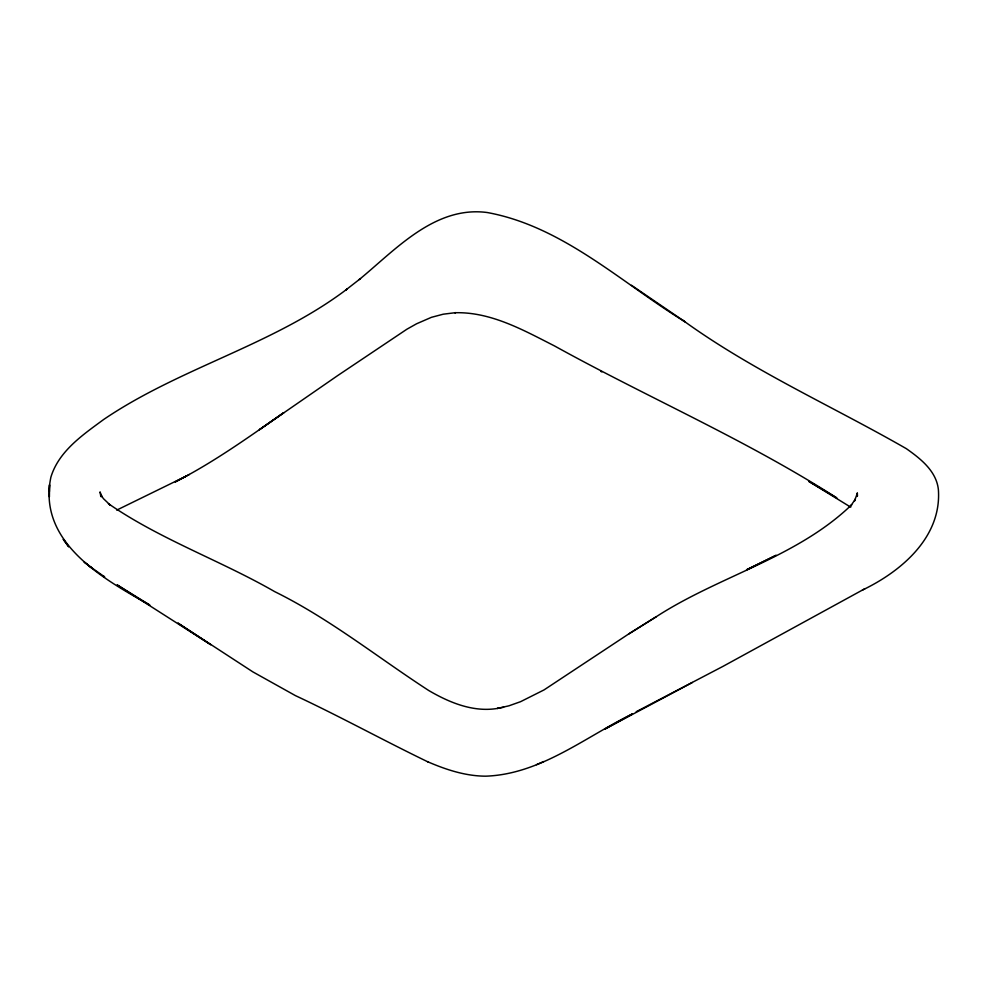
<?xml version="1.0" encoding="UTF-8"?>
<svg xmlns="http://www.w3.org/2000/svg" width="988" height="988" viewBox="0 0 988 988"><rect width="100%" height="100%" fill="white"/><g stroke="black" fill="none" stroke-linecap="round" stroke-linejoin="round"><path stroke-width="1.48" d="M692.403 682.473L604.928 729.07L632.394 713.916C585.279 736.986 540.485 774.246 485.775 776.173C465.484 776.123 445.884 769.627 427.458 761.649C383.146 740.234 339.996 716.448 295.387 695.601L252.879 671.889L177.926 623.082L210.765 644.707L117.103 584.871L149.805 605.051C102.777 578.696 37.285 542.103 50.894 477.155C58.761 451.133 82.881 434.806 103.691 419.48C180.187 367.561 272.984 345.145 346.998 289.113L345.627 290.139L360.497 278.567L359.212 279.579C395.632 249.643 434.893 205.553 487.282 212.531C562.938 226.363 621.538 282.877 684.968 321.755L631.48 285.285M49.4 496.853L49.524 484.787L49.412 491.567M857.485 496.025L857.226 493.086L857.176 496.396L857.374 493.185L854.497 501.002L855.41 499.113L850.495 506.214L851.693 504.732C796.822 557.714 718.856 575.942 655.797 617.031L629.134 633.679L544.067 689.896L520.565 701.69L508.931 705.815L497.335 708.445L503.608 707.26M628.689 633.987L656.254 616.747M862.425 590.058C901.217 571.484 941.675 537.274 938.402 489.838C936.575 471.19 920.557 458.679 906.329 448.663C831.896 405.92 752.77 370.957 682.906 320.334M189.375 474.462L175.209 481.946C213.544 462.396 248.63 437.215 283.828 412.638L259.35 429.731L337.698 375.576L406.92 329.202L416.578 323.78L431.435 317.321L443.242 314.196L455.591 312.665L454.826 312.739C490.826 311.689 523.492 330.19 554.589 345.973C648.14 397.719 746.632 440.092 836.848 497.964L808.962 481.489L850.73 507.177M864.87 588.725L723.055 666.332L636.235 711.706M186.213 476.117L116.732 510.117M776.185 555.256L746.582 569.78L775.704 555.503M536.459 764.675L543.696 761.563M497.656 708.396C473.289 712.533 449.293 702.554 428.681 690.476C377.527 657.304 329.683 618.735 274.726 591.651C220.386 560.418 160.093 539.374 108.421 503.67L110.508 505.362L103.567 498.767L101.109 495.507L101.937 496.668L100.023 491.901L100.825 496.581M427.458 761.649L428.397 762.02M600.84 371.377L601.853 371.933M90.019 566.593L104.666 576.93L102.838 575.634M91.946 568.038L84.313 562.135L91.946 568.038M68.604 546.66L63.368 539.411L68.604 546.66"/></g></svg>
